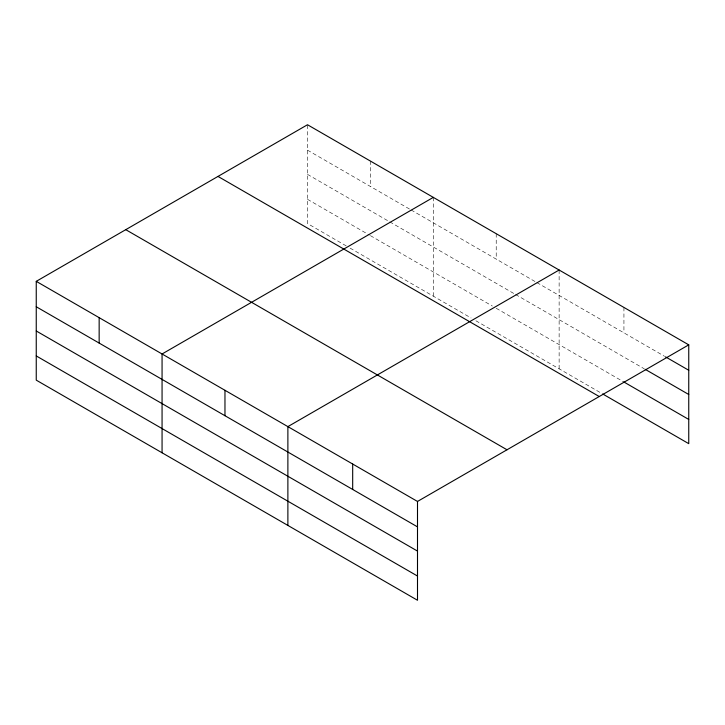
<?xml version="1.0" encoding="UTF-8"?>
<svg xmlns="http://www.w3.org/2000/svg" width="725" height="725" viewBox="0 0 725 725"><rect width="100%" height="100%" fill="white"/><g stroke="black" fill="none" stroke-linecap="round" stroke-linejoin="round"><path stroke-width="0.54" stroke-dasharray="3.62 2.72" d="M346.215 245.893L307.5 223.545L307.5 124.745M307.5 150.157L410.087 209.38M411.057 209.942L535.902 282.025M536.862 282.578L664.562 356.31M307.5 174.372L388.79 221.306M389.76 221.868L514.605 293.942M515.575 294.504L644.253 368.798M307.5 199.321L369.442 235.081M370.403 235.643L492.347 306.041M496.217 308.279L623.935 382.021M350.084 248.122L471.06 317.967M475.899 320.767L601.687 393.385M623.935 307.436L623.935 332.847M559.129 270.017L559.129 368.817M496.217 233.695L496.217 259.115M433.314 197.381L433.314 296.181M370.403 161.059L370.403 186.479"/><path stroke-width="1.09" d="M602.656 393.947L688.75 443.655L688.75 344.855L307.5 124.745L36.25 281.345L36.25 380.145L417.5 600.255L417.5 501.455L36.25 281.345M433.314 197.381L162.065 353.981L162.065 452.781M559.129 270.017L287.879 426.617L287.879 525.417M417.5 501.455L688.75 344.855M665.532 356.863L688.75 370.267M645.223 369.351L688.75 394.491M623.935 382.021L688.75 419.44M217.989 176.42L599.24 396.539M125.76 229.671L507.011 449.781M36.25 306.757L417.5 526.876M36.25 330.981L417.5 551.091M36.25 355.93L417.5 576.04M352.685 464.036L352.685 489.457M224.968 390.304L224.968 415.715M99.153 317.668L99.153 343.079"/></g></svg>
